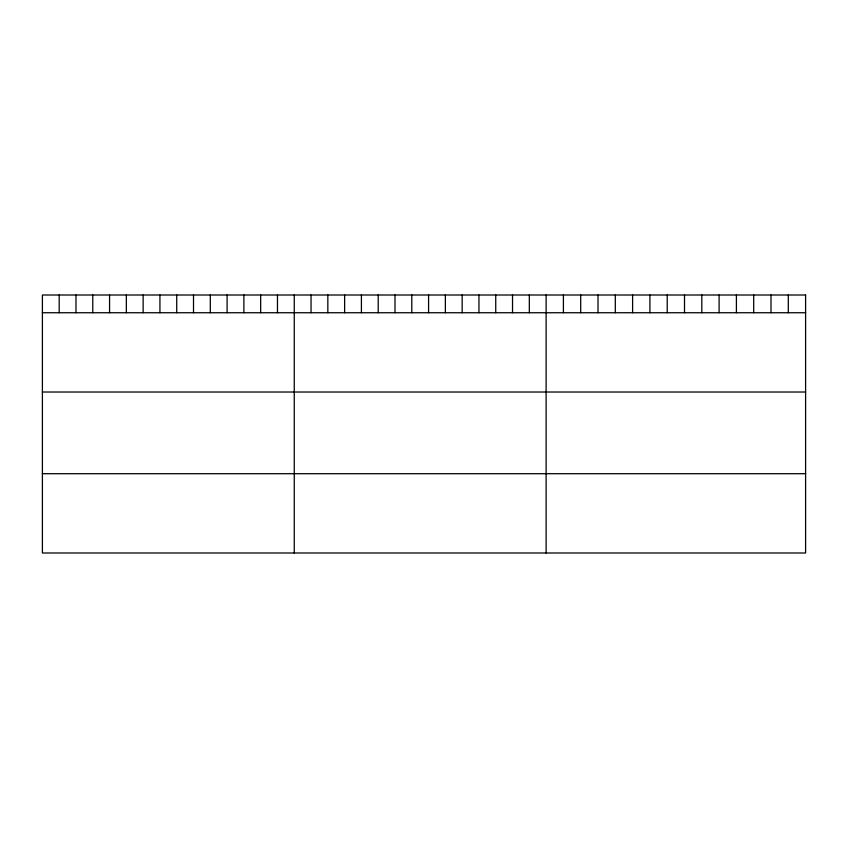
<?xml version="1.0" encoding="UTF-8"?>
<svg xmlns="http://www.w3.org/2000/svg" width="848" height="848" viewBox="0 0 848 848"><rect width="100%" height="100%" fill="white"/><g stroke="black" fill="none" stroke-linecap="round" stroke-linejoin="round"><path stroke-width="1.27" d="M42.4 312.742L805.6 312.742M42.4 392.02L805.6 392.02M42.4 473.703L805.6 473.703M788.301 295.009L788.301 312.742M771.002 295.009L771.002 312.742M753.702 295.009L753.702 312.742M736.403 295.009L736.403 312.742M719.104 295.009L719.104 312.742M701.805 295.009L701.805 312.742M684.506 295.009L684.506 312.742M667.206 295.009L667.206 312.742M649.907 295.009L649.907 312.742M632.608 295.009L632.608 312.742M615.309 295.009L615.309 312.742M598.01 295.009L598.01 312.742M580.71 295.009L580.71 312.742M563.411 295.009L563.411 312.742M546.112 295.009L546.112 552.991M529.322 295.009L529.322 312.742M512.531 295.009L512.531 312.742M495.741 295.009L495.741 312.742M478.95 295.009L478.95 312.742M462.16 295.009L462.16 312.742M445.37 295.009L445.37 312.742M428.579 295.009L428.579 312.742M411.789 295.009L411.789 312.742M394.998 295.009L394.998 312.742M378.208 295.009L378.208 312.742M361.418 295.009L361.418 312.742M344.627 295.009L344.627 312.742M327.837 295.009L327.837 312.742M311.046 295.009L311.046 312.742M294.256 295.009L294.256 552.991M277.466 295.009L277.466 312.742M260.675 295.009L260.675 312.742M243.885 295.009L243.885 312.742M227.094 295.009L227.094 312.742M210.304 295.009L210.304 312.742M193.514 295.009L193.514 312.742M176.723 295.009L176.723 312.742M159.933 295.009L159.933 312.742M143.142 295.009L143.142 312.742M126.352 295.009L126.352 312.742M109.562 295.009L109.562 312.742M92.771 295.009L92.771 312.742M75.981 295.009L75.981 312.742M59.19 295.009L59.19 312.742M805.6 295.009L42.4 295.009L42.4 552.991L805.6 552.991L805.6 295.009"/></g></svg>
